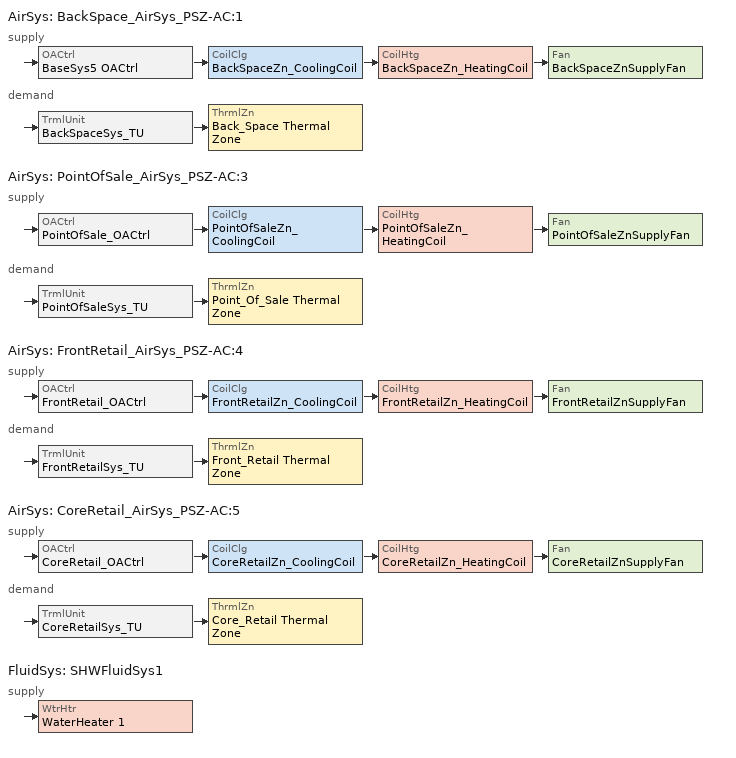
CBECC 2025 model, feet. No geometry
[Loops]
AirSys 'BackSpace_AirSys_PSZ-AC:1'
 supply: OACtrl 'BaseSys5 OACtrl' > CoilClg 'BackSpaceZn_CoolingCoil' > CoilHtg 'BackSpaceZn_HeatingCoil' > Fan 'BackSpaceZnSupplyFan'
 demand: TrmlUnit 'BackSpaceSys_TU' > ThrmlZn 'Back_Space Thermal Zone'
AirSys 'PointOfSale_AirSys_PSZ-AC:3'
 supply: OACtrl 'PointOfSale_OACtrl' > CoilClg 'PointOfSaleZn_CoolingCoil' > CoilHtg 'PointOfSaleZn_HeatingCoil' > Fan 'PointOfSaleZnSupplyFan'
 demand: TrmlUnit 'PointOfSaleSys_TU' > ThrmlZn 'Point_Of_Sale Thermal Zone'
AirSys 'FrontRetail_AirSys_PSZ-AC:4'
 supply: OACtrl 'FrontRetail_OACtrl' > CoilClg 'FrontRetailZn_CoolingCoil' > CoilHtg 'FrontRetailZn_HeatingCoil' > Fan 'FrontRetailZnSupplyFan'
 demand: TrmlUnit 'FrontRetailSys_TU' > ThrmlZn 'Front_Retail Thermal Zone'
AirSys 'CoreRetail_AirSys_PSZ-AC:5'
 supply: OACtrl 'CoreRetail_OACtrl' > CoilClg 'CoreRetailZn_CoolingCoil' > CoilHtg 'CoreRetailZn_HeatingCoil' > Fan 'CoreRetailZnSupplyFan'
 demand: TrmlUnit 'CoreRetailSys_TU' > ThrmlZn 'Core_Retail Thermal Zone'
FluidSys 'SHWFluidSys1'
 supply: WtrHtr 'WaterHeater 1'
[Proj]
0515015-RetlMed-SG-HPWtrHtrPckgdEF2x: ZipCode=92262; AutoHardSizeAirFlowPerSqFt=1.5; AutoHardSizeAirFlowPerTon=400; RunTitle=0515015-RetlMed-SG-HPWtrHtrPckgdEF2x; AirBarrier=Air barrier - not verified
[Bldg]
Retail Standalone: TotStoryCnt=1; AboveGrdStoryCnt=1
[Story]
BuildingStory 1: Z=0; FlrToFlrHgt=20; FlrToCeilingHgt=20
[Spc] Story=BuildingStory 1; SHWFluidSegRef=SHWSupply1
Name | ThrmlZnRef | Area | FlrToCeilingHgt | SpcFuncDefaultsRef | Vol | CondgType | PriSide100PctControlled
Back_Space | Back_Space Thermal Zone | 4089.1 | 20 | Retail Back_Space
Core_Retail | Core_Retail Thermal Zone | 17227.4 |  | Retail Sales | 344549
Front_Entry | Front_Entry Thermal Zone | 129.2 |  | Retail Main Entry | 2583.34 | Unconditioned | 1
Front_Retail | Front_Retail Thermal Zone | 1623.3 |  | Retail Sales | 32466.1
Point_Of_Sale | Point_Of_Sale Thermal Zone | 1623.3 |  | Retail Sales
[ThrmlZn]
Name | PriAirCondgSysRef[1] | VentCtrlMthd | Type
Back_Space Thermal Zone | BackSpace_AirSys_PSZ-AC:1 | CO2Sensors
Core_Retail Thermal Zone | CoreRetail_AirSys_PSZ-AC:5 | CO2Sensors
Front_Retail Thermal Zone | FrontRetail_AirSys_PSZ-AC:4 | CO2Sensors | Conditioned
Point_Of_Sale Thermal Zone | PointOfSale_AirSys_PSZ-AC:3 | CO2Sensors
Front_Entry Thermal Zone |  |  | Unconditioned
[AirSys] Type=SZAC
Name | CtrlZnRef | NightCycleFanCtrl
BackSpace_AirSys_PSZ-AC:1 | Back_Space Thermal Zone
PointOfSale_AirSys_PSZ-AC:3 | Point_Of_Sale Thermal Zone | CycleOnCallPrimaryZone
FrontRetail_AirSys_PSZ-AC:4 | Front_Retail Thermal Zone | CycleOnCallPrimaryZone
CoreRetail_AirSys_PSZ-AC:5 | Core_Retail Thermal Zone
[AirSeg]
Name | Sys | Type | Path
BackSpaceSys_SupAirSeg | BackSpace_AirSys_PSZ-AC:1 | Supply | Ducted
BaseSys5 RetAirSeg | BackSpace_AirSys_PSZ-AC:1 | Return
PointOfSaleSys_SupAirSeg | PointOfSale_AirSys_PSZ-AC:3 | Supply
PointOfSaleSys_RetAirSeg | PointOfSale_AirSys_PSZ-AC:3 | Return
FrontRetailSys_SupAirSeg | FrontRetail_AirSys_PSZ-AC:4 | Supply
FrontRetailSys_RetAirSeg | FrontRetail_AirSys_PSZ-AC:4 | Return
CoreRetailSys_SupAirSeg | CoreRetail_AirSys_PSZ-AC:5 | Supply
CoreRetailSys_RetAirSeg | CoreRetail_AirSys_PSZ-AC:5 | Return
[CoilClg] Type=DirectExpansion; DXEER=11.2
Name | Sys | CndsrType | FuelSrc | DXSEER | CapTotRtdStageFrac
BackSpaceZn_CoolingCoil | BackSpace_AirSys_PSZ-AC:1 | Air
PointOfSaleZn_CoolingCoil | PointOfSale_AirSys_PSZ-AC:3
FrontRetailZn_CoolingCoil | FrontRetail_AirSys_PSZ-AC:4 | Air | Electric | 13.6
CoreRetailZn_CoolingCoil | CoreRetail_AirSys_PSZ-AC:5 | Air | Electric |  | ( 0.5, 1 )
[CoilHtg] Type=Furnace
Name | Sys | FuelSrc | FurnThrmlEff
BackSpaceZn_HeatingCoil | BackSpace_AirSys_PSZ-AC:1 | Gas | 0.82022
PointOfSaleZn_HeatingCoil | PointOfSale_AirSys_PSZ-AC:3 |  | 0.82022
FrontRetailZn_HeatingCoil | FrontRetail_AirSys_PSZ-AC:4 |  | 0.82022
CoreRetailZn_HeatingCoil | CoreRetail_AirSys_PSZ-AC:5 |  | 0.82
[Fan] ModelingMthd=StaticPressure; FlowEff=0.6; TotStaticPress=2.5; MtrEff=0.9
Name | Sys | CtrlMthd
BackSpaceZnSupplyFan | BackSpace_AirSys_PSZ-AC:1 | ConstantVolume
PointOfSaleZnSupplyFan | PointOfSale_AirSys_PSZ-AC:3 | ConstantVolume
FrontRetailZnSupplyFan | FrontRetail_AirSys_PSZ-AC:4 | ConstantVolume
CoreRetailZnSupplyFan | CoreRetail_AirSys_PSZ-AC:5
[OACtrl] EconoCtrlMthd=DifferentialDryBulb; EconoIntegration=Integrated; EconoHiTempLockout=80
Name | Sys | AirSegSupRef | AirSegRetRef
BaseSys5 OACtrl | BackSpace_AirSys_PSZ-AC:1 | BackSpaceSys_SupAirSeg | BaseSys5 RetAirSeg
PointOfSale_OACtrl | PointOfSale_AirSys_PSZ-AC:3 | PointOfSaleSys_SupAirSeg | PointOfSaleSys_RetAirSeg
FrontRetail_OACtrl | FrontRetail_AirSys_PSZ-AC:4 | FrontRetailSys_SupAirSeg | FrontRetailSys_RetAirSeg
CoreRetail_OACtrl | CoreRetail_AirSys_PSZ-AC:5 | CoreRetailSys_SupAirSeg | CoreRetailSys_RetAirSeg
[TrmlUnit] Type=Uncontrolled
Name | Sys | ZnServedRef | PriAirSegRef
BackSpaceSys_TU | BackSpace_AirSys_PSZ-AC:1 | Back_Space Thermal Zone | BackSpaceSys_SupAirSeg
PointOfSaleSys_TU | PointOfSale_AirSys_PSZ-AC:3 | Point_Of_Sale Thermal Zone | PointOfSaleSys_SupAirSeg
FrontRetailSys_TU | FrontRetail_AirSys_PSZ-AC:4 | Front_Retail Thermal Zone | FrontRetailSys_SupAirSeg
CoreRetailSys_TU | CoreRetail_AirSys_PSZ-AC:5 | Core_Retail Thermal Zone | CoreRetailSys_SupAirSeg
[SpcFuncDefaults]
Name | SpcFunc
Retail Sales | Retail Sales Area (Retail Merchandise Sales)
Retail Back_Space | Storage, Commercial/Industrial (Warehouse)
Retail Main Entry | Lobby, Main Entry
[FluidSys]
SHWFluidSys1: Type=ServiceHotWater
[WtrHtr]
WaterHeater 1: Sys=SHWFluidSys1; Type=HeatPumpPackaged; FluidSegOutRef=SHWSupply1; FluidSegMakeupRef=SHWMakeup1; StorCap=80; EF=2.33; ThrmlEff=0.85; StorLoc=1; FuelSrc=Electricity; InpPwr=4.6
[FluidSeg] Sys=SHWFluidSys1
Name | Type | Src
SHWSupply1 | PrimarySupply
SHWMakeup1 | MakeupFluid | MunicipalWater
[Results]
End Use | Proposed Design Site Elec. (MWh/yr) | Proposed Site Gas (MBtu/yr) | Proposed SLCC¹ ($/ft²-yr) | Standard Design Site Elec. (MWh/yr) | Standard Site Gas (MBtu/yr) | Standard SLCC¹ ($/ft²-yr) | Compliance Margins SLCC¹ ($/ft²-yr)
Space Heating | -- | 18.0 | 0.46 | 3.2 | -- | 0.95 | 0.49
Space Cooling | 102.0 | -- | 19.27 | 92.3 | -- | 17.46 | -1.81
Indoor Fans | 106.4 | -- | 21.74 | 37.5 | -- | 7.55 | -14.19
Heat Rejection | -- | -- | -- | -- | -- | -- | --
Pumps & Misc. | -- | -- | -- | -- | -- | -- | --
Domestic Hot Water | 5.6 | -- | 1.22 | 11.7 | -- | 2.42 | 1.20
Indoor Lighting | 72.9 | -- | 14.44 | 72.9 | -- | 14.44 | --
Total Compliance | 286.9 | 18.0 | 57.13 | 92.2 | 0.0 | 21.03 | -36.10
Receptacle | 77.7 | -- | 15.35 | 77.7 | -- | 15.35 | --
Process | -- | -- | -- | -- | -- | -- | --
Other Lighting | 0.3 | -- | 0.06 | 0.3 | -- | 0.06 | --
Process Motors | -- | -- | -- | -- | -- | -- | --
Photovoltaics | -- | -- | -- | -125.7 | -- | -21.73 | -21.73
Battery Storage | -- | -- | -- | 0.3 | -- | -0.06 | -0.06
Project Total | 364.9 | 18.0 | 72.54 | 170.2 | 0.0 | 36.44 | -36.10
Efficiency Compliance | 286.9 | 18.0 | 57.13 | 217.6 | 0.0 | 42.82 | -14.31
FAIL
